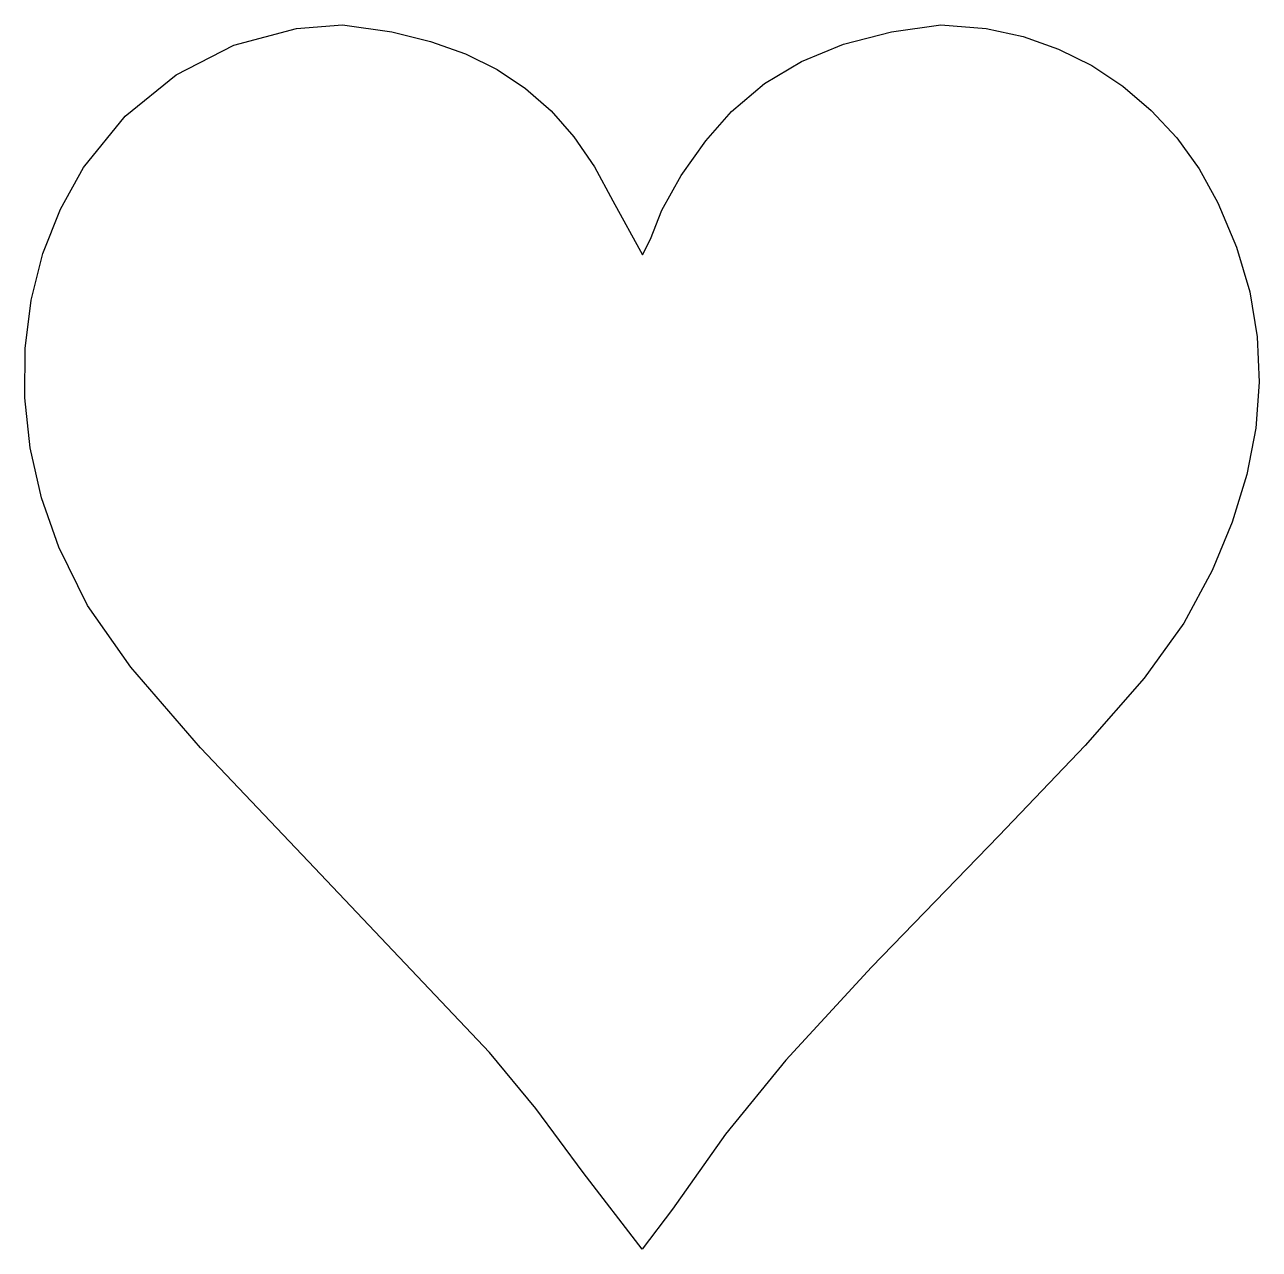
# Model space of a CAD drawing. Extents: x 0 to 25.2, y 0 to 25.
import ezdxf

# ---------------------------------------------------------------- set-up
doc = ezdxf.new("R2010")
doc.units = 0
doc.layers.add('Layer_1', color=7, linetype='CONTINUOUS')

msp = doc.modelspace()

# ---------------------------------------------------------------- linework, layer by layer
at = {"layer": 'Layer_1', "color": 7}
msp.add_lwpolyline([(11.41956, 1.564982), (10.450925, 2.875102), (9.504014, 4.017764), (5.80574, 7.915772), (3.600685, 10.239026), (2.176186, 11.881155), (1.291479, 13.145161), (0.7058, 14.334042), (0.354619, 15.341508), (0.123476, 16.360749), (0.011621, 17.380362), (0.018305, 18.388946), (0.142779, 19.375099), (0.384292, 20.327419), (0.742096, 21.234504), (1.21544, 22.084952), (2.064556, 23.131881), (3.10297, 23.973697), (4.285039, 24.580622), (5.56512, 24.922872), (6.498799, 24.997894), (7.50903, 24.853172), (8.297581, 24.6576), (9.011853, 24.402445), (9.656918, 24.083828), (10.237851, 23.697871), (10.759724, 23.240696), (11.227609, 22.708423), (11.64658, 22.097175), (12.02171, 21.403072), (12.62875, 20.296882), (12.78903, 20.623262), (13.019834, 21.212345), (13.421192, 21.917512), (13.921382, 22.62628), (14.44868, 23.226162), (15.12268, 23.794351), (15.878452, 24.248377), (16.735681, 24.598049), (17.71405, 24.853172), (18.722686, 24.99792), (19.64868, 24.921372), (20.404575, 24.75552), (21.125661, 24.500827), (21.805853, 24.16187), (22.439065, 23.743225), (23.019211, 23.249468), (23.540204, 22.685176), (23.995959, 22.054925), (24.38039, 21.363292), (24.76067, 20.455117), (25.028144, 19.544112), (25.182764, 18.627378), (25.224486, 17.702011), (25.153265, 16.765111), (24.969053, 15.813776), (24.671807, 14.845103), (24.26148, 13.856192), (23.681022, 12.782132), (22.873671, 11.661381), (21.671132, 10.284834), (19.90511, 8.443382), (17.303094, 5.76174), (15.557337, 3.862481), (14.320205, 2.347723), (13.24406, 0.819582), (12.62409, 0.000002), (11.41956, 1.565002), (11.41956, 1.564982)], dxfattribs=at)

doc.saveas('drawing.dxf')
